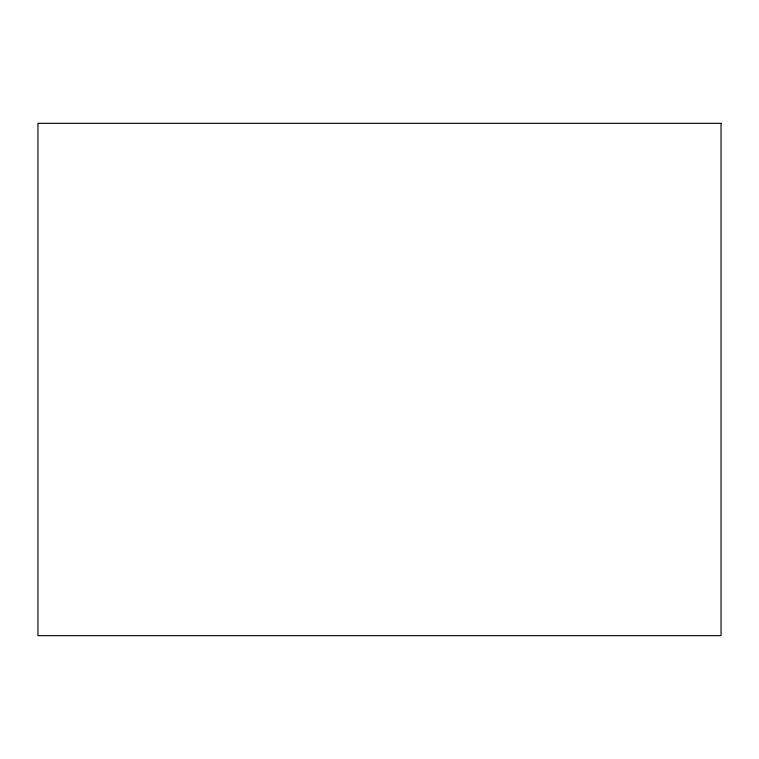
<?xml version="1.0" encoding="UTF-8"?>
<svg xmlns="http://www.w3.org/2000/svg" width="759" height="759" viewBox="0 0 759 759"><rect width="100%" height="100%" fill="white"/><g stroke="black" fill="none" stroke-linecap="round" stroke-linejoin="round"><path stroke-width="1.14" d="M721.05 123.337L37.95 123.337L37.95 635.663L721.05 635.663L721.05 123.337"/></g></svg>
